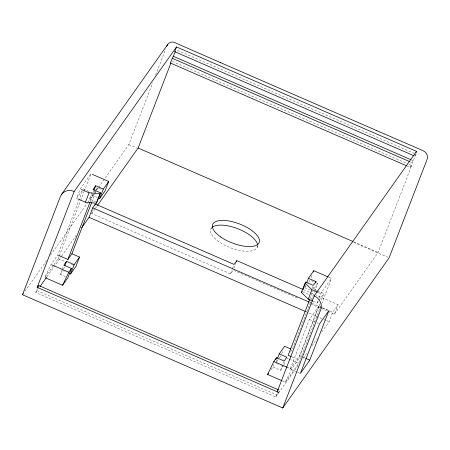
<?xml version="1.0" encoding="UTF-8"?>
<svg xmlns="http://www.w3.org/2000/svg" width="450" height="450" viewBox="0 0 450 450"><rect width="100%" height="100%" fill="white"/><g stroke="black" fill="none" stroke-linecap="round" stroke-linejoin="round"><path stroke-width="0.34" stroke-dasharray="2.25 1.69" d="M277.2 392.619L278.488 393.176L279.399 390.814L275.799 396.968L35.792 292.528L37.282 288.664M35.792 292.528L37.817 288.861M82.299 191.498L57.78 255.037L51.058 264.532L44.831 277.549L53.685 265.044M54.062 264.51L58.224 258.637L58.978 256.68M59.231 256.028L80.392 201.178M80.646 200.526L83.919 192.037M84.172 191.385L90.973 173.756L80.229 188.933L76.59 198.366L82.119 190.553M65.385 276.649L60.272 274.421L61.943 270.09M62.184 269.471L63.619 265.753M95.726 201.735L89.387 198.979L92.543 190.8M63.681 268.762L64.401 266.906M89.387 198.979L92.076 195.176L93.774 190.772M90.135 201.791L93.167 193.933M91.884 202.005L94.916 194.141M95.169 193.489L97.448 187.594L101.886 189.523M297.264 297.984L233.167 270.096L230.479 273.887L91.744 213.514L93.201 209.734M98.415 187.532L128.863 144.534L152.618 82.963M155.649 75.105L165.763 48.904M210.881 229.028L211.562 227.256M230.479 273.887L232.183 269.477M232.425 268.847L233.882 265.067M233.899 268.206L235.839 263.166M257.293 247.382L257.974 245.61M271.024 369.697L272.953 366.969L274.624 362.638M276.126 361.929L277.318 358.836M310.466 290.205L304.757 287.724L305.73 285.204M281.734 353.728L283.162 350.016M311.096 277.622L312.311 274.477M272.953 366.969L280.564 370.282L283.911 361.614M312.103 288.546L313.076 286.026M283.972 364.624L285.407 360.906M313.099 289.147L314.308 286.003M309.921 298.963L312.952 291.105M310.41 302.451L292.207 349.611L290.194 352.451M311.417 299.829L314.449 291.966M314.702 291.313L317.739 283.449L316.468 282.898M275.799 396.968L277.543 392.456M297.202 372.088L290.239 369.056L309.375 319.455L318.774 306.18L321.941 307.558M313.312 301.376L317.104 303.03L318.077 300.51M319.044 297.996L320.743 293.591L331.493 278.415L328.961 277.312M290.239 369.056L299.638 355.781L318.774 306.18M282.583 381.004L285.351 382.207L291.572 369.191L298.294 359.696L320.034 303.362M321.294 300.088L323.826 293.535L317.503 290.79M285.351 382.207L298.738 363.296L320.659 306.489M321.666 303.879L331.493 278.415M321.784 332.032L329.062 321.744L332.713 312.3L338.085 304.712L316.288 295.228M328.027 311.372L334.434 314.162L338.085 304.712M407.115 166.022L410.332 167.422L416.048 154.198L176.681 50.04M334.434 314.162L378.135 252.45L411.677 165.527L408.459 164.126M94.224 192.139L95.029 191.002M95.434 190.434L97.448 187.594M24.936 291.302L46.856 260.342M50.512 255.184L87.452 203.012M87.857 202.438L93.949 193.838M94.354 193.264L98.01 188.106M38.047 288.27L39.054 286.847M46.974 276.739L61.138 256.736M61.543 256.162L76.106 235.592M91.744 213.514L94.967 208.958M95.372 208.389L96.986 206.111M60.272 274.421L62.966 270.619L66.088 271.98M304.757 287.724L306.293 285.559M308.593 282.308L310.129 280.142L315.832 282.623M317.739 283.449L313.712 289.136L316.873 290.514M414.703 156.094L416.048 154.198M410.332 167.422L411.677 165.527M317.104 303.03L318.684 300.797M319.078 300.234L323.826 293.535M276.863 361.451L279.129 358.251M279.506 357.716L281.132 355.635M280.564 370.282L283.213 366.536M278.488 393.176L298.716 364.607M303.171 358.318L307.62 352.035M312.069 345.746L317.329 338.316M411.564 159.964L413.499 160.802M410.226 161.859L412.155 162.697M172.311 61.363L407.812 163.845M353.683 241.813L378.135 252.45M128.863 144.534L136.592 147.898M353.689 242.37L387.832 257.226M83.306 188.876L90.259 191.903M318.218 292.489L320.743 293.591M92.076 195.176L97.149 197.381M303.469 289.654L309.881 292.444M310.522 292.719L313.729 294.114M302.698 291.803L309.043 294.559M322.577 307.834L327.639 310.039M309.544 302.22L311.479 303.058M312.12 303.339L321.772 307.541M322.414 307.817L332.713 312.3M310.719 303.84L320.338 308.025M320.979 308.301L327.386 311.091M305.899 311.664L308.475 312.784M309.116 313.065L323.274 319.224M323.916 319.506L325.851 320.344M326.492 320.625L329.062 321.744M309.375 319.455L316.339 322.487M316.974 322.762L318.24 323.314M299.638 355.781L302.805 357.159M303.435 357.435L305.336 358.256M291.977 356.946L298.294 359.696M58.224 258.637L65.166 261.658M71.438 264.386L73.316 265.207M286.116 357.806L288.608 358.892M289.232 359.162L298.738 363.296M287.139 367.262L291.572 369.191M297.832 372.358L299.734 373.185M276.272 363.442L278.145 364.252M281.267 365.614L283.14 366.429M37.136 290.632L277.144 395.072M257.659 245.722A24.958 10.193 21.1 0 1 230.586 247.781A24.958 10.193 21.1 0 1 211.477 228.06"/><path stroke-width="0.67" d="M376.577 130.534L422.494 150.429C426.156 151.639 428.647 155.852 427.033 159.536L389.121 257.788L282.763 407.993L22.5 294.744L60.413 196.493A11.092 10.074 35.3 0 1 74.183 191.447L176.518 46.935L416.526 151.374L416.07 152.556M277.864 390.831L277.194 391.781L37.181 287.342L74.183 191.447M38.031 286.729L38.526 285.441L278.533 389.88M77.85 198.917L85.433 202.219L89.072 192.78L99.973 193.792L100.637 192.853L93.026 189.54L95.721 185.737L103.331 189.051L108.698 181.468L92.244 174.308M64.873 265.669L66.549 261.332L74.16 264.645L79.526 257.062L71.916 253.749L67.894 259.436L58.41 255.313M94.022 190.142L95.721 185.737M67.894 259.436L89.882 202.449M71.916 253.749L91.631 202.657M81.771 227.593L89.055 217.305L92.7 207.861L95.389 204.064L234.129 264.437L236.812 260.646L302.827 289.373M94.899 205.324L95.389 204.064M85.433 202.219L96.328 203.231L99.973 193.792M66.549 261.332L63.855 265.134L71.466 268.447L67.883 277.734L62.556 285.261L45.456 277.819M100.637 192.853L96.328 203.231M69.21 273.336L70.577 273.932L74.16 264.645M98.421 197.933L99.686 198.484L103.331 189.051M70.577 273.932L75.943 266.349L79.526 257.062M108.698 181.468L105.058 190.901L99.686 198.484M175.343 51.559L170.325 62.983L406.474 165.741M176.518 46.935L174.696 51.654L414.056 155.818M97.391 205.537L138.122 148.011L170.91 63.045M236.329 261.906L236.812 260.646M312.683 301.106L308.261 299.177L301.399 292.466L305.707 282.088L313.318 285.401L316.012 281.599L308.402 278.286L306.697 282.69M275.822 359.539L276.536 357.683L284.147 360.996L286.841 357.193L279.231 353.88L277.554 358.217M302.794 289.637L305.707 282.088M313.284 271.963L313.768 270.703L328.326 277.037M308.261 299.177L311.901 289.744L305.044 283.028M315.523 282.853L316.012 281.599M309.668 299.616L288.18 355.298L291.341 356.67M277.194 391.781L314.196 295.886L416.526 151.374M282.763 407.993L320.676 309.741A11.092 10.074 35.3 0 0 314.196 295.886M309.763 360.186L328.905 310.59L319.506 323.865L300.364 373.461L309.763 360.186L305.966 358.532M166.77 46.282C167.771 43.031 171.568 40.849 174.735 42.615L220.646 62.679M62.556 285.261L68.777 272.244L71.466 268.447M281.959 380.734L267.626 374.496L273.847 361.479L276.536 357.683M167.625 44.601L61.476 194.496M22.5 294.744L23.31 293.597M37.181 287.342L38.526 285.441M40.095 286.453L46.569 277.307M308.402 278.286L313.768 270.703M301.399 292.466L302.068 291.527M279.231 353.88L284.597 346.298L290.942 349.059M267.626 374.496L268.38 373.427M220.421 62.578L376.808 130.635M173.486 56.363L410.923 159.683M172.148 58.258L409.579 161.578M138.122 148.011L353.036 241.532M81.495 189.478L89.072 192.78M311.901 289.744L317.588 292.213M92.7 207.861L308.902 301.939M89.055 217.305L305.257 311.389M51.688 264.808L68.777 272.244M273.847 361.479L287.139 367.262M212.344 227.211A24.958 10.193 21.1 0 1 238.224 228.881A24.958 10.193 21.1 0 1 257.636 245.121M220.719 236.97A24.958 10.193 21.1 0 0 259.116 242.657A24.958 10.193 21.1 0 0 227.891 220.821A24.958 10.193 21.1 0 0 220.719 236.97"/></g></svg>
